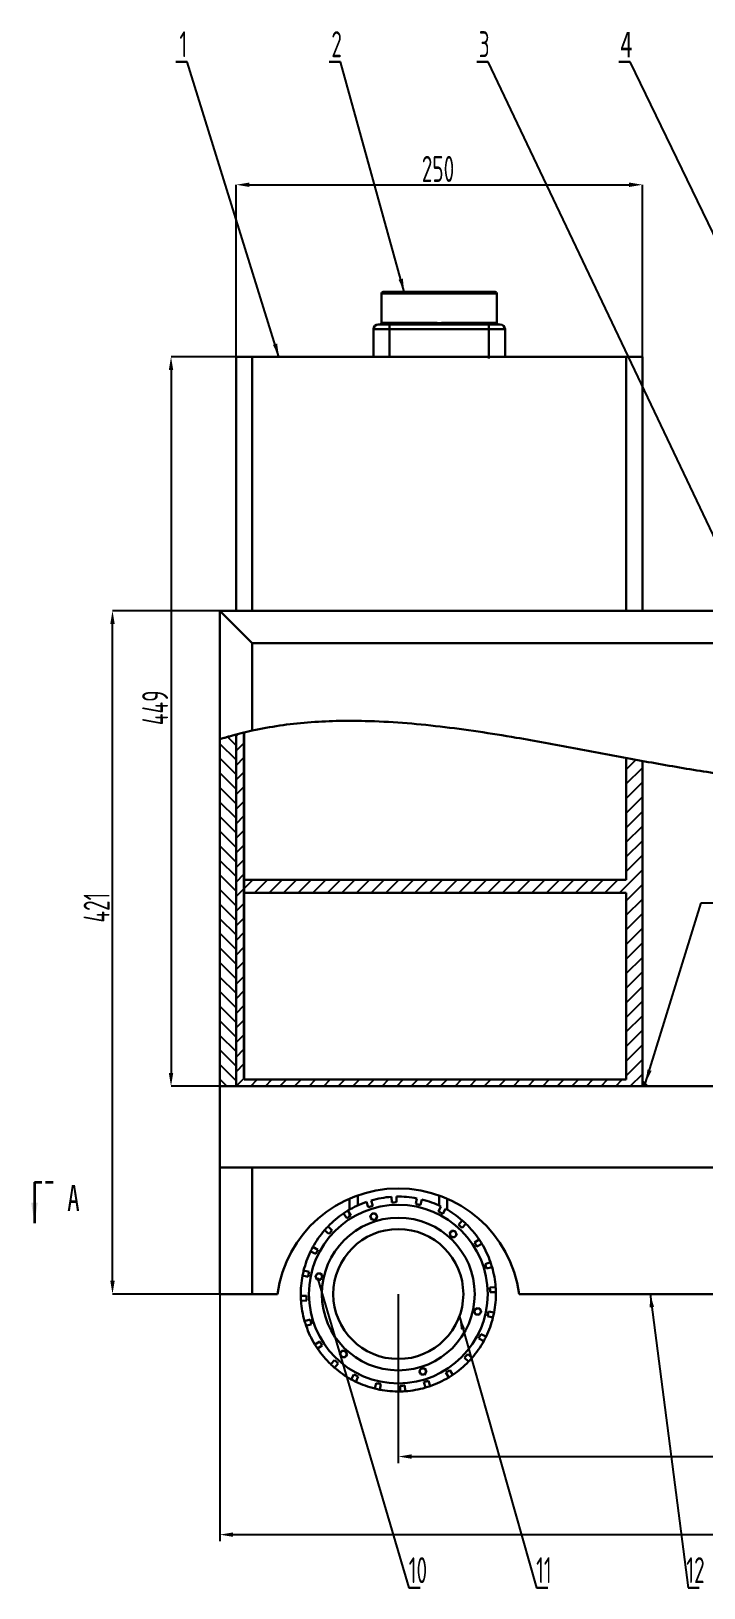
# Model space of a CAD drawing. Header units: millimetres. Extents: x 0 to 4412, y -498 to 1086.
# Drawn here: x 3533.9 to 3740.8, y 606.3 to 1085.6 of the extents above; entities that cross this region are included whole.
import ezdxf

# ---------------------------------------------------------------- set-up
doc = ezdxf.new("R2010")
doc.units = ezdxf.units.MM
doc.header["$LTSCALE"] = 1.8
doc.header["$PDSIZE"] = -1
doc.linetypes.add('CENTERX2', pattern=[20.32, 12.7, -2.54, 2.54, -2.54])
doc.linetypes.add('HIDDEN', pattern=[1.905, 1.27, -0.635])
doc.layers.add('10', color=7, linetype='Continuous')
doc.styles.add('SLDTEXTSTYLE3', font='TXT', dxfattribs={"width": 0.7})
doc.dimstyles.new('ISO-25', dxfattribs={"dimtxt": 2.5, "dimasz": 2.5, "dimexe": 1.25, "dimexo": 0.625, "dimtad": 1, "dimtxsty": 'Standard', "dimcen": 2.5, "dimadec": 0, "dimazin": 0, "dimtfac": 1, "dimtmove": 0, "dimatfit": 3, "dimfxl": 1, "dimarcsym": 0})
doc.dimstyles.new('SLDDIMSTYLE0', dxfattribs={"dimtxt": 3.5, "dimasz": 4.08, "dimexe": 0, "dimexo": 0.0625, "dimgap": 0.875, "dimtad": 2, "dimlfac": 2, "dimrnd": 1e-09, "dimzin": 12, "dimdsep": 46, "dimtxsty": 'SLDTEXTSTYLE3', "dimsah": 1, "dimcen": 0.09, "dimadec": 0, "dimazin": 3, "dimtfac": 1, "dimtofl": 0, "dimtmove": 0, "dimatfit": 3, "dimfxl": 1, "dimfrac": 2, "dimtolj": 1, "dimtzin": 12, "dimarcsym": 0})
doc.dimstyles.new('SLDDIMSTYLE1', dxfattribs={"dimtxt": 3.5, "dimasz": 4.08, "dimexe": 0, "dimexo": 0.0625, "dimgap": 0.875, "dimtad": 2, "dimlfac": 2, "dimrnd": 1e-09, "dimzin": 4, "dimdsep": 46, "dimtxsty": 'SLDTEXTSTYLE3', "dimsah": 1, "dimcen": 0.09, "dimadec": 0, "dimazin": 1, "dimtfac": 1, "dimtofl": 0, "dimtmove": 0, "dimatfit": 3, "dimfxl": 1, "dimfrac": 2, "dimtolj": 1, "dimtzin": 12, "dimarcsym": 0})
doc.dimstyles.new('SLDDIMSTYLE2', dxfattribs={"dimtxt": 0.18, "dimasz": 4.08, "dimexe": 0, "dimexo": 0.0625, "dimgap": 0, "dimtad": 0, "dimtih": 1, "dimtoh": 1, "dimdec": 0, "dimrnd": 1e-09, "dimzin": 0, "dimdsep": 46, "dimtxsty": 'Standard', "dimsah": 1, "dimcen": 0.09, "dimadec": 0, "dimazin": 0, "dimtfac": 4.08, "dimtdec": 0, "dimtofl": 0, "dimtmove": 0, "dimatfit": 3, "dimfxl": 1, "dimfrac": 2, "dimtolj": 1, "dimtzin": 0, "dimarcsym": 0})
doc.dimstyles.new('SLDDIMSTYLE3', dxfattribs={"dimtxt": 0.18, "dimasz": 1.016, "dimexe": 0, "dimexo": 0.0625, "dimgap": 0, "dimtad": 0, "dimtih": 1, "dimtoh": 1, "dimdec": 0, "dimrnd": 1e-09, "dimzin": 0, "dimdsep": 46, "dimtxsty": 'Standard', "dimblk1": 'DOT', "dimblk2": 'DOT', "dimsah": 1, "dimcen": 0.09, "dimadec": 0, "dimazin": 0, "dimtfac": 1.016, "dimtdec": 0, "dimtofl": 0, "dimtmove": 0, "dimatfit": 3, "dimldrblk": 'DOT', "dimfxl": 1, "dimfrac": 2, "dimtolj": 1, "dimtzin": 0, "dimarcsym": 0})

# ---------------------------------------------------------------- blocks, each defined once
blk = doc.blocks.new('*D63')
at = {"layer": '10', "color": 0, "lineweight": -2, "transparency": 16777216}
for p, q in [((3591.82, 907.15), (3558.89, 907.15)), ((3558.89, 700.88), (3558.89, 903.07)), ((3591.82, 696.8), (3558.89, 696.8))]:
    blk.add_line(p, q, dxfattribs=at)
at = {"layer": '10', "color": 0, "transparency": 16777216}
for points in [[(3558.21, 903.07), (3559.57, 903.07), (3558.89, 907.15)], [(3558.21, 700.88), (3559.57, 700.88), (3558.89, 696.8)]]:
    blk.add_solid(points, dxfattribs=at)
at = {"layer": 'Defpoints', "color": 0, "transparency": 16777216}
for p in [(3558.89, 907.15), (3591.89, 907.15), (3591.89, 696.8)]:
    blk.add_point(p, dxfattribs=at)
at = {"layer": '10', "color": 0, "lineweight": 25, "transparency": 16777216, "insert": (3550.01, 815.76), "char_height": 3.5, "width": 12.6028, "attachment_point": 2, "rotation": 90, "style": 'SLDTEXTSTYLE3'}
blk.add_mtext('\\A1;{\\Fgbenor|c134;\\H2.28571x;421}', dxfattribs=at)
blk = doc.blocks.new('*D64')
at = {"layer": '10', "color": 0, "lineweight": -2, "transparency": 16777216}
for p, q in [((3601.82, 985.3), (3576.89, 985.3)), ((3576.89, 981.22), (3576.89, 764.88)), ((3596.82, 760.8), (3576.89, 760.8))]:
    blk.add_line(p, q, dxfattribs=at)
at = {"layer": '10', "color": 0, "transparency": 16777216}
for points in [[(3576.21, 981.22), (3577.57, 981.22), (3576.89, 985.3)], [(3576.21, 764.88), (3577.57, 764.88), (3576.89, 760.8)]]:
    blk.add_solid(points, dxfattribs=at)
at = {"layer": 'Defpoints', "color": 0, "transparency": 16777216}
for p in [(3601.89, 985.3), (3576.89, 760.8), (3596.89, 760.8)]:
    blk.add_point(p, dxfattribs=at)
at = {"layer": '10', "color": 0, "lineweight": 25, "transparency": 16777216, "insert": (3568.01, 877.27), "char_height": 3.5, "width": 6.16, "attachment_point": 2, "rotation": 90, "style": 'SLDTEXTSTYLE3'}
blk.add_mtext('\\A1;{\\Fgbenor|c134;\\H2.28571x;449}', dxfattribs=at)
blk = doc.blocks.new('*D65')
at = {"layer": '10', "color": 0, "lineweight": -2, "transparency": 16777216}
for p, q in [((3596.89, 985.36), (3596.89, 1038.3)), ((3600.97, 1038.3), (3717.81, 1038.3)), ((3721.89, 985.36), (3721.89, 1038.3))]:
    blk.add_line(p, q, dxfattribs=at)
at = {"layer": '10', "color": 0, "transparency": 16777216}
for points in [[(3600.97, 1038.98), (3600.97, 1037.62), (3596.89, 1038.3)], [(3717.81, 1038.98), (3717.81, 1037.62), (3721.89, 1038.3)]]:
    blk.add_solid(points, dxfattribs=at)
at = {"layer": 'Defpoints', "color": 0, "transparency": 16777216}
for p in [(3721.89, 1038.3), (3596.89, 985.3), (3721.89, 985.3)]:
    blk.add_point(p, dxfattribs=at)
at = {"layer": '10', "color": 0, "lineweight": 25, "transparency": 16777216, "insert": (3659.02, 1047.17), "char_height": 3.5, "attachment_point": 2, "style": 'SLDTEXTSTYLE3'}
blk.add_mtext('\\A1;{\\Fgbenor|c134;\\H2.28571x;250}', dxfattribs=at)
blk = doc.blocks.new('SW_NOTE_0_1')
at = {"layer": '10', "color": 0}
for p, q in [((-3.46, 0), (0, 0)), ((0, 0), (-3.46, 0)), ((-3.46, 0), (0, 0)), ((0, 0), (-3.46, 0)), ((-3.46, 0), (0, 0)), ((0, 0), (-3.46, 0))]:
    blk.add_line(p, q, dxfattribs=at)
at = {"layer": '10', "color": 0, "insert": (-1.19, 9.45), "char_height": 8, "width": 0.4083, "attachment_point": 2, "style": 'SLDTEXTSTYLE3'}
blk.add_mtext('{\\Fgbenor|c134;2}', dxfattribs=at)
blk = doc.blocks.new('SW_NOTE_0_2')
at = {"layer": '10', "color": 0}
for p, q in [((-3.46, 0), (0, 0)), ((0, 0), (-3.46, 0)), ((-3.46, 0), (0, 0)), ((0, 0), (-3.46, 0)), ((-3.46, 0), (0, 0)), ((0, 0), (-3.46, 0))]:
    blk.add_line(p, q, dxfattribs=at)
at = {"layer": '10', "color": 0, "insert": (-1.19, 9.45), "char_height": 8, "attachment_point": 2, "style": 'SLDTEXTSTYLE3'}
blk.add_mtext('{\\Fgbenor|c134;1}', dxfattribs=at)
blk = doc.blocks.new('SW_NOTE_0_4')
at = {"layer": '10', "color": 0}
for p, q in [((-3.46, 0), (0, 0)), ((0, 0), (-3.46, 0)), ((-3.46, 0), (0, 0)), ((0, 0), (-3.46, 0)), ((-3.46, 0), (0, 0)), ((0, 0), (-3.46, 0))]:
    blk.add_line(p, q, dxfattribs=at)
at = {"layer": '10', "color": 0, "insert": (-1.19, 9.45), "char_height": 8, "attachment_point": 2, "style": 'SLDTEXTSTYLE3'}
blk.add_mtext('4', dxfattribs=at)
blk = doc.blocks.new('SW_NOTE_0_12')
at = {"layer": '10', "color": 0}
for p, q in [((0, 0), (3.46, 0)), ((3.46, 0), (0, 0)), ((0, 0), (3.46, 0)), ((3.46, 0), (0, 0)), ((0, 0), (3.46, 0)), ((3.46, 0), (0, 0))]:
    blk.add_line(p, q, dxfattribs=at)
at = {"layer": '10', "color": 0, "insert": (2.28, 9.45), "char_height": 8, "attachment_point": 2, "style": 'SLDTEXTSTYLE3'}
blk.add_mtext('{\\Fgbenor|c134;11}', dxfattribs=at)
blk = doc.blocks.new('SW_NOTE_0_13')
at = {"layer": '10', "color": 0}
for p, q in [((0, 0), (3.46, 0)), ((3.46, 0), (0, 0)), ((0, 0), (3.46, 0)), ((3.46, 0), (0, 0)), ((0, 0), (3.46, 0)), ((3.46, 0), (0, 0))]:
    blk.add_line(p, q, dxfattribs=at)
at = {"layer": '10', "color": 0, "insert": (2.28, 9.45), "char_height": 8, "attachment_point": 2, "style": 'SLDTEXTSTYLE3'}
blk.add_mtext('{\\Fgbenor|c134;12}', dxfattribs=at)
blk = doc.blocks.new('SW_NOTE_0_15')
at = {"layer": '10', "color": 0}
for p, q in [((-3.46, 0), (0, 0)), ((0, 0), (-3.46, 0)), ((-3.46, 0), (0, 0)), ((0, 0), (-3.46, 0)), ((-3.46, 0), (0, 0)), ((0, 0), (-3.46, 0))]:
    blk.add_line(p, q, dxfattribs=at)
at = {"layer": '10', "color": 0, "insert": (-1.19, 9.45), "char_height": 8, "attachment_point": 2, "style": 'SLDTEXTSTYLE3'}
blk.add_mtext('{\\Fgbenor|c0;3}', dxfattribs=at)
blk = doc.blocks.new('SW_NOTE_0_18')
at = {"layer": '10', "color": 0}
for p, q in [((0, 0), (3.46, 0)), ((3.46, 0), (0, 0)), ((0, 0), (3.46, 0)), ((3.46, 0), (0, 0)), ((0, 0), (3.46, 0)), ((3.46, 0), (0, 0))]:
    blk.add_line(p, q, dxfattribs=at)
at = {"layer": '10', "color": 0, "insert": (2.82, 9.45), "char_height": 8, "attachment_point": 2, "style": 'SLDTEXTSTYLE3'}
blk.add_mtext('{\\Fgbenor|c134;10}', dxfattribs=at)
blk = doc.blocks.new('_Dot')
at = {"color": 0, "linetype": 'ByBlock', "lineweight": -2}
blk.add_line((-0.5, 0), (-1, 0), dxfattribs=at)
at = {"color": 0, "linetype": 'ByBlock', "const_width": 0.5}
blk.add_lwpolyline([(-0.25, 0, 1), (0.25, 0, 1)], format="xyb", close=True, dxfattribs=at)
blk = doc.blocks.new('*D62')
at = {"color": 0, "lineweight": -2, "transparency": 16777216}
for p, q in [((3591.89, 696.8), (3591.89, 620.73)), ((4041.89, 696.8), (4041.89, 620.73)), ((3595.97, 622.73), (4037.81, 622.73))]:
    blk.add_line(p, q, dxfattribs=at)
at = {"color": 0, "transparency": 16777216}
for points in [[(3595.97, 623.41), (3595.97, 622.05), (3591.89, 622.73)], [(4037.81, 623.41), (4037.81, 622.05), (4041.89, 622.73)]]:
    blk.add_solid(points, dxfattribs=at)
at = {"layer": 'Defpoints', "color": 0, "transparency": 16777216}
for p in [(3591.89, 696.8), (4041.89, 696.8), (4041.89, 622.73)]:
    blk.add_point(p, dxfattribs=at)
at = {"color": 0, "transparency": 16777216, "insert": (3841.3, 628.26), "char_height": 3.5, "attachment_point": 5, "style": 'SLDTEXTSTYLE3'}
blk.add_mtext('{\\Fgbenor|c134;\\H2.28571x;900}', dxfattribs=at)
blk = doc.blocks.new('*D68')
at = {"color": 0, "lineweight": -2, "transparency": 16777216}
for p, q in [((3646.81, 696.8), (3646.81, 644.76)), ((3981.45, 697.3), (3981.45, 644.76)), ((3650.89, 646.76), (3977.37, 646.76))]:
    blk.add_line(p, q, dxfattribs=at)
at = {"color": 0, "transparency": 16777216}
for points in [[(3650.89, 647.44), (3650.89, 646.08), (3646.81, 646.76)], [(3977.37, 647.44), (3977.37, 646.08), (3981.45, 646.76)]]:
    blk.add_solid(points, dxfattribs=at)
at = {"layer": 'Defpoints', "color": 0, "transparency": 16777216}
for p in [(3646.81, 696.8), (3981.45, 697.3), (3981.45, 646.76)]:
    blk.add_point(p, dxfattribs=at)
at = {"color": 0, "transparency": 16777216, "insert": (3840.36, 652.28), "char_height": 3.5, "attachment_point": 5, "style": 'SLDTEXTSTYLE3'}
blk.add_mtext('{\\Fgbenor|c134;\\H2.28571x;669}', dxfattribs=at)

msp = doc.modelspace()

# ---------------------------------------------------------------- hatches: boundary and pattern name
at = {"layer": '10', "linetype": 'Continuous', "lineweight": 25}
h = msp.add_hatch(dxfattribs=at)
h.set_pattern_fill('ANSI31', color=256, angle=90, style=0)
h.set_pattern_definition([(135, (3469.7558, 278.91), (-2.245064, -2.245064), [])])
edge = h.paths.add_edge_path()
edge.add_line((3591.8856, 867.5652), (3591.8856, 760.7982))
edge.add_line((3591.8856, 760.7982), (3596.8856, 760.7982))
edge.add_line((3596.8856, 760.7982), (3596.8856, 869.0483))
edge.add_spline(control_points=[(3596.8856, 869.0483), (3595.205, 868.5955), (3593.538, 868.1018), (3591.8856, 867.5652)], knot_values=[0.97133566, 0.97133566, 0.97133566, 0.97133566, 0.97581117, 0.97581117, 0.97581117, 0.97581117], weights=[1, 1, 1, 1], degree=3, periodic=0)
h = msp.add_hatch(dxfattribs=at)
h.set_pattern_fill('ANSI31', color=256, style=0)
h.set_pattern_definition([(45, (3469.7558, 278.91), (-2.245064, 2.245064), [])])
edge = h.paths.add_edge_path()
edge.add_spline(control_points=[(3721.8856, 860.9067), (3720.2243, 861.2105), (3718.5574, 861.5193), (3716.8856, 861.8317)], knot_values=[0.86975621, 0.86975621, 0.86975621, 0.86975621, 0.87380669, 0.87380669, 0.87380669, 0.87380669], weights=[1, 1, 1, 1], degree=3, periodic=0)
edge.add_line((3716.8856, 861.8317), (3716.8856, 824.2982))
edge.add_line((3716.8856, 824.2982), (3599.3856, 824.2982))
edge.add_line((3599.3856, 824.2982), (3599.3856, 820.2982))
edge.add_line((3599.3856, 820.2982), (3716.8856, 820.2982))
edge.add_line((3716.8856, 820.2982), (3716.8856, 762.7982))
edge.add_line((3716.8856, 762.7982), (3599.3856, 762.7982))
edge.add_line((3599.3856, 762.7982), (3599.3856, 869.6894))
edge.add_spline(control_points=[(3599.3856, 869.6894), (3598.549, 869.4855), (3597.7156, 869.2719), (3596.8856, 869.0483)], knot_values=[0.96912531, 0.96912531, 0.96912531, 0.96912531, 0.97133566, 0.97133566, 0.97133566, 0.97133566], weights=[1, 1, 1, 1], degree=3, periodic=0)
edge.add_line((3596.8856, 869.0483), (3596.8856, 760.7982))
edge.add_line((3596.8856, 760.7982), (3721.8856, 760.7982))
edge.add_line((3721.8856, 760.7982), (3721.8856, 860.9067))

# ---------------------------------------------------------------- linework, layer by layer
at = {"color": 7, "linetype": 'Continuous', "lineweight": 30}
for p, q in [((3641.6356, 1004.7982), (3641.6356, 995.7982)), ((3659.3856, 1004.7982), (3641.6356, 1004.7982)), ((3642.1356, 1005.2982), (3659.3856, 1005.2982)), ((3659.3856, 1005.2982), (3676.6356, 1005.2982)), ((3677.1356, 1004.7982), (3659.3856, 1004.7982)), ((3677.1356, 995.7982), (3677.1356, 1004.7982)), ((3639.1356, 985.2982), (3639.1356, 993.7982)), ((3644.1356, 993.7982), (3639.1356, 993.7982)), ((3640.6356, 995.2982), (3644.1356, 995.2982)), ((3641.6356, 995.7982), (3655.2592, 995.7982)), ((3644.1356, 995.2982), (3644.1356, 993.7982)), ((3644.1356, 995.2982), (3655.143, 995.2982)), ((3644.1356, 993.7982), (3644.1356, 985.2982)), ((3674.6356, 993.7982), (3644.1356, 993.7982)), ((3663.512, 995.7982), (3677.1356, 995.7982)), ((3663.6283, 995.2982), (3674.6356, 995.2982)), ((3674.6356, 995.2982), (3674.6356, 993.7982)), ((3674.6356, 995.2982), (3678.1356, 995.2982)), ((3674.6356, 985.2982), (3674.6356, 993.7982)), ((3679.6356, 993.7982), (3674.6356, 993.7982)), ((3679.6356, 993.7982), (3679.6356, 985.2982)), ((3596.8856, 907.1482), (3596.8856, 985.2982)), ((3596.8856, 985.2982), (3601.8856, 985.2982)), ((3716.8856, 985.2982), (3601.8856, 985.2982)), ((3601.8856, 985.2982), (3601.8856, 907.1482)), ((3716.8856, 949.0838), (3716.8856, 985.2982)), ((3716.8856, 985.2982), (3721.8856, 985.2982)), ((3721.8856, 985.2982), (3721.8856, 948.704)), ((3716.8856, 949.0838), (3716.8856, 930.2098)), ((3721.8856, 930.2098), (3721.8856, 948.704)), ((3716.8856, 930.2098), (3716.8856, 920.3866)), ((3721.8856, 920.3866), (3721.8856, 930.2098)), ((3716.8856, 920.3866), (3716.8856, 910.1181)), ((3721.8856, 911.403), (3721.8856, 920.3866)), ((3721.8856, 911.403), (3721.8856, 907.1482)), ((3601.8856, 897.1482), (3591.8856, 907.1482)), ((3591.8856, 907.1482), (4011.8856, 907.1482)), ((3591.8856, 867.5652), (3591.8856, 907.1482)), ((3716.8856, 907.1482), (3716.8856, 910.1181)), ((3601.8856, 897.1482), (3601.8856, 870.2679)), ((4011.8856, 897.1482), (3601.8856, 897.1482)), ((3596.8856, 760.7982), (3596.8856, 869.0483)), ((3716.8856, 861.8317), (3716.8856, 824.2982)), ((3601.8856, 824.2982), (3716.8856, 824.2982)), ((3716.8856, 820.2982), (3601.8856, 820.2982)), ((3716.8856, 820.2982), (3716.8856, 762.7982)), ((3599.3856, 762.7982), (3716.8856, 762.7982)), ((3591.8856, 760.7982), (3591.8856, 742.2358)), ((3721.8856, 760.7982), (4041.8856, 760.7982)), ((3591.8856, 735.7982), (3591.8856, 742.2358)), ((3601.8856, 735.7982), (3591.8856, 735.7982)), ((3591.8856, 696.7982), (3591.8856, 735.7982)), ((3591.8856, 735.7982), (3601.8856, 735.7982)), ((4031.8856, 735.7982), (3601.8856, 735.7982)), ((3601.8856, 735.7982), (3601.8856, 696.7982)), ((3601.8856, 735.7982), (4031.8856, 735.7982)), ((3631.8084, 722.7789), (3631.8084, 726.1665)), ((3634.398, 724.1108), (3634.398, 727.1843)), ((3637.5665, 723.4937), (3636.994, 725.1474)), ((3638.4911, 725.6222), (3638.9763, 723.9408)), ((3644.7907, 724.976), (3644.6657, 726.7216)), ((3646.2347, 726.7927), (3646.2682, 725.043)), ((3652.1524, 724.5381), (3652.4835, 726.2565)), ((3654.0174, 725.9191), (3653.5969, 724.2204)), ((3659.15, 722.2097), (3659.9145, 723.7839)), ((3659.398, 724.0287), (3659.398, 727.1225)), ((3661.8084, 722.7789), (3661.8084, 726.1685)), ((3630.9721, 720.1921), (3629.9911, 721.6413)), ((3631.3143, 722.4874), (3632.2181, 720.9888)), ((3631.8084, 720.7369), (3631.8084, 721.6682)), ((3638.4676, 721.1747), (3638.1522, 720.7224)), ((3638.1522, 720.7224), (3638.3862, 720.2232)), ((3638.3862, 720.2232), (3638.6202, 719.7239)), ((3638.7829, 721.627), (3638.4676, 721.1747)), ((3639.719, 719.63), (3640.0343, 720.0823)), ((3640.1157, 721.0338), (3639.8816, 721.5331)), ((3640.0343, 720.0823), (3640.3497, 720.5346)), ((3640.3497, 720.5346), (3640.1157, 721.0338)), ((3659.398, 722.0878), (3659.398, 722.7204)), ((3661.3088, 723.061), (3660.463, 721.529)), ((3665.3064, 718.1496), (3666.4523, 719.4723)), ((3625.4569, 715.2962), (3624.1343, 716.4421)), ((3625.1934, 717.6019), (3626.4543, 716.3883)), ((3662.884, 715.8045), (3662.5686, 715.3522)), ((3663.1993, 716.2568), (3662.884, 715.8045)), ((3663.0366, 714.3537), (3663.586, 714.3067)), ((3663.7487, 716.2098), (3663.1993, 716.2568)), ((3663.586, 714.3067), (3664.1354, 714.2598)), ((3664.298, 716.1628), (3663.7487, 716.2098)), ((3664.1354, 714.2598), (3664.4507, 714.7121)), ((3664.4507, 714.7121), (3664.7661, 715.1643)), ((3667.6121, 718.4131), (3666.3985, 717.1522)), ((3621.3968, 709.1397), (3619.8226, 709.9043)), ((3620.5455, 711.2986), (3622.0775, 710.4528)), ((3670.2023, 712.6344), (3671.6515, 713.6154)), ((3672.4976, 712.2922), (3670.999, 711.3884)), ((3673.5039, 706.04), (3675.1576, 706.6125)), ((3675.6324, 705.1154), (3673.951, 704.6302)), ((3619.0684, 702.1422), (3617.35, 702.4733)), ((3617.6874, 704.0072), (3619.3861, 703.5867)), ((3621.2932, 702.2623), (3621.5273, 701.7631)), ((3621.5273, 701.7631), (3621.7613, 701.2638)), ((3621.7613, 701.2638), (3622.3106, 701.2169)), ((3622.4733, 703.1199), (3621.924, 703.1669)), ((3622.3106, 701.2169), (3622.86, 701.1699)), ((3623.0227, 703.073), (3622.4733, 703.1199)), ((3623.2567, 702.5737), (3623.0227, 703.073)), ((3623.4907, 702.0745), (3623.2567, 702.5737)), ((3601.8856, 696.7982), (3591.8856, 696.7982)), ((3601.8856, 696.7982), (3609.6454, 696.7982)), ((3616.8139, 696.2245), (3618.5635, 696.258)), ((3674.9862, 698.8158), (3676.7318, 698.9408)), ((3676.8029, 697.3718), (3675.0532, 697.3383)), ((3683.9758, 696.7982), (3944.2904, 696.7982)), ((3618.6305, 694.7805), (3616.885, 694.6555)), ((3670.126, 691.5219), (3670.36, 691.0226)), ((3670.36, 691.0226), (3670.5941, 690.5234)), ((3670.5941, 690.5234), (3671.1434, 690.4764)), ((3671.3061, 692.3795), (3670.7568, 692.4264)), ((3671.1434, 690.4764), (3671.6928, 690.4294)), ((3671.8555, 692.3325), (3671.3061, 692.3795)), ((3672.0895, 691.8332), (3671.8555, 692.3325)), ((3672.3235, 691.334), (3672.0895, 691.8332)), ((3674.5483, 691.4541), (3676.2667, 691.1231)), ((3617.9844, 688.4809), (3619.6658, 688.9661)), ((3620.1129, 687.5563), (3618.4592, 686.9838)), ((3675.9293, 689.5891), (3674.2306, 690.0096)), ((3621.1192, 681.3041), (3622.6177, 682.2079)), ((3623.4145, 680.9619), (3621.9653, 679.9809)), ((3673.0712, 682.2977), (3671.5392, 683.1436)), ((3672.2199, 684.4566), (3673.7941, 683.6921)), ((3626.0047, 675.1832), (3627.2182, 676.4441)), ((3629.166, 678.8843), (3628.8507, 678.432)), ((3629.4814, 679.3366), (3629.166, 678.8843)), ((3629.3187, 677.4335), (3629.8681, 677.3865)), ((3630.0308, 679.2896), (3629.4814, 679.3366)), ((3629.8681, 677.3865), (3630.4174, 677.3396)), ((3630.5801, 679.2426), (3630.0308, 679.2896)), ((3630.4174, 677.3396), (3630.7328, 677.7919)), ((3630.7328, 677.7919), (3631.0481, 678.2441)), ((3668.4233, 675.9945), (3667.1624, 677.208)), ((3668.1598, 678.3001), (3669.4825, 677.1542)), ((3628.3103, 675.4467), (3627.1644, 674.1241)), ((3632.3079, 670.5353), (3633.1538, 672.0673)), ((3634.4668, 671.3866), (3633.7023, 669.8124)), ((3653.5824, 673.514), (3653.2671, 673.0618)), ((3653.2671, 673.0618), (3653.5011, 672.5625)), ((3653.5011, 672.5625), (3653.7351, 672.0633)), ((3653.8978, 673.9663), (3653.5824, 673.514)), ((3654.8338, 671.9693), (3655.1492, 672.4216)), ((3655.2305, 673.3731), (3654.9965, 673.8724)), ((3655.1492, 672.4216), (3655.4645, 672.8739)), ((3655.4645, 672.8739), (3655.2305, 673.3731)), ((3662.3024, 671.109), (3661.3986, 672.6075)), ((3662.6446, 673.4043), (3663.6257, 671.9551)), ((3639.5993, 667.6772), (3640.0198, 669.3759)), ((3641.4643, 669.0582), (3641.1333, 667.3398)), ((3647.382, 666.8037), (3647.3486, 668.5533)), ((3648.826, 668.6203), (3648.951, 666.8748)), ((3655.1256, 667.9742), (3654.6404, 669.6556)), ((3656.0502, 670.1027), (3656.6228, 668.449))]:
    msp.add_line(p, q, dxfattribs=at)
at = {"color": 7, "linetype": 'Continuous', "lineweight": 25}
for p, q in [((3591.8856, 867.5652), (3591.8856, 760.7982)), ((3721.8856, 760.7982), (3721.8856, 860.9067))]:
    msp.add_line(p, q, dxfattribs=at)
at = {"lineweight": 30}
for p, q in [((3591.8856, 867.5652), (3591.8856, 760.7982)), ((3721.8856, 860.9067), (3721.8856, 760.7982)), ((3601.8856, 824.2982), (3599.3856, 824.2982)), ((3601.8856, 820.2982), (3599.3856, 820.2982)), ((3591.8856, 760.7982), (3721.8856, 760.7982)), ((3721.8856, 761.7982), (3722.8856, 760.7982))]:
    msp.add_line(p, q, dxfattribs=at)
at = {"color": 7, "linetype": 'Continuous', "lineweight": 35}
for p, q in [((3599.3856, 762.7982), (3599.3856, 869.6894)), ((3534.8856, 731.2683), (3534.8856, 718.5683))]:
    msp.add_line(p, q, dxfattribs=at)
for p, q in [((3739.9692, 817.2697), (3752.1021, 817.2697)), ((3721.8856, 760.7982), (3721.8856, 762.7982)), ((3721.8856, 761.7982), (3721.8856, 762.7982)), ((3721.8856, 760.7982), (3723.8856, 760.7982))]:
    msp.add_line(p, q)
at = {"color": 7, "linetype": 'HIDDEN', "lineweight": 35}
msp.add_line((3534.8856, 731.2683), (3541.2356, 731.2683), dxfattribs=at)
at = {"color": 7, "linetype": 'Continuous', "lineweight": 30}
for radius in [27.5, 23.5, 20]:
    msp.add_circle((3646.8084, 696.7982), radius, dxfattribs=at)
for centre, radius, start, end in [((3642.1356, 1004.7982), 0.5, 90, 180), ((3676.6356, 1004.7982), 0.5, 360, 90), ((3640.6356, 993.7982), 1.5, 90, 180), ((3641.1356, 995.7982), 0.5, 270, 360), ((3654.6343, 995.6799), 0.636, 323.110063, 10.715357), ((3664.1369, 995.6799), 0.636, 169.284643, 216.889937), ((3677.6356, 995.7982), 0.5, 180, 270), ((3678.1356, 993.7982), 1.5, 360, 90), ((3646.8106, 691.7982), 37.5, 7.662256, 172.337744), ((3646.8084, 696.7982), 30, 109.095641, 121.095641), ((3646.8084, 696.7982), 28.25, 106.095641, 109.095641), ((3646.8084, 696.7982), 30, 94.095641, 106.095641), ((3646.8084, 696.7982), 28.25, 91.095641, 94.095641), ((3646.8084, 696.7982), 30, 79.095641, 91.095641), ((3646.8084, 696.7982), 28.25, 76.095641, 79.095641), ((3646.8084, 696.7982), 30, 64.095641, 76.095641), ((3646.8084, 696.7982), 30, 124.095641, 136.095641), ((3646.8084, 696.7982), 30, 121.095641, 124.095641), ((3646.8084, 696.7982), 28.25, 121.095641, 124.095641), ((3639.2509, 720.6285), 0.955, 145.113664, 205.113664), ((3639.2509, 720.6285), 0.955, 205.113664, 265.113664), ((3639.2509, 720.6285), 0.955, 85.113664, 145.113664), ((3639.2509, 720.6285), 0.955, 265.113664, 325.113664), ((3639.2509, 720.6285), 0.955, 25.113664, 85.113664), ((3639.2509, 720.6285), 0.955, 325.113664, 25.113664), ((3646.8084, 696.7982), 28.25, 61.095641, 64.095641), ((3646.8084, 696.7982), 30, 49.095641, 61.095641), ((3646.8084, 696.7982), 30, 46.095641, 49.095641), ((3646.8084, 696.7982), 30, 139.095641, 151.095641), ((3646.8084, 696.7982), 30, 136.095641, 139.095641), ((3646.8084, 696.7982), 28.25, 136.095641, 139.095641), ((3663.6673, 715.2583), 0.955, 145.113664, 205.113664), ((3663.6673, 715.2583), 0.955, 205.113664, 265.113664), ((3663.6673, 715.2583), 0.955, 85.113664, 145.113664), ((3663.6673, 715.2583), 0.955, 265.113664, 325.113664), ((3663.6673, 715.2583), 0.955, 25.113664, 85.113664), ((3663.6673, 715.2583), 0.955, 325.113664, 25.113664), ((3646.8084, 696.7982), 28.25, 46.095641, 49.095641), ((3646.8084, 696.7982), 30, 34.095641, 46.095641), ((3646.8084, 696.7982), 30, 154.095641, 166.095641), ((3646.8084, 696.7982), 30, 151.095641, 154.095641), ((3646.8084, 696.7982), 28.25, 151.095641, 154.095641), ((3646.8084, 696.7982), 28.25, 31.095641, 34.095641), ((3646.8084, 696.7982), 30, 31.095641, 34.095641), ((3646.8084, 696.7982), 30, 19.095641, 31.095641), ((3646.8084, 696.7982), 28.25, 16.095641, 19.095641), ((3646.8084, 696.7982), 30, 16.095641, 19.095641), ((3646.8084, 696.7982), 30, 4.095641, 16.095641), ((3646.8084, 696.7982), 30, 169.095641, 181.095641), ((3646.8084, 696.7982), 30, 166.095641, 169.095641), ((3646.8084, 696.7982), 28.25, 166.095641, 169.095641), ((3622.392, 702.1684), 0.955, 145.113664, 205.113664), ((3622.392, 702.1684), 0.955, 205.113664, 265.113664), ((3622.392, 702.1684), 0.955, 85.113664, 145.113664), ((3622.392, 702.1684), 0.955, 265.113664, 325.113664), ((3622.392, 702.1684), 0.955, 25.113664, 85.113664), ((3622.392, 702.1684), 0.955, 325.113664, 25.113664), ((3646.8084, 696.7982), 30, 181.095641, 184.095641), ((3646.8084, 696.7982), 28.25, 181.095641, 184.095641), ((3646.8084, 696.7982), 28.25, 1.095641, 4.095641), ((3646.8084, 696.7982), 30, 349.095641, 1.095641), ((3646.8084, 696.7982), 30, 1.095641, 4.095641), ((3646.8084, 696.7982), 30, 184.095641, 196.095641), ((3671.2248, 691.4279), 0.955, 145.113664, 205.113664), ((3671.2248, 691.4279), 0.955, 205.113664, 265.113664), ((3671.2248, 691.4279), 0.955, 85.113664, 145.113664), ((3671.2248, 691.4279), 0.955, 265.113664, 325.113664), ((3671.2248, 691.4279), 0.955, 25.113664, 85.113664), ((3671.2248, 691.4279), 0.955, 325.113664, 25.113664), ((3646.8084, 696.7982), 28.25, 346.095641, 349.095641), ((3646.8084, 696.7982), 30, 346.095641, 349.095641), ((3646.8084, 696.7982), 30, 196.095641, 199.095641), ((3646.8084, 696.7982), 30, 199.095641, 211.095641), ((3646.8084, 696.7982), 28.25, 196.095641, 199.095641), ((3646.8084, 696.7982), 30, 334.095641, 346.095641), ((3646.8084, 696.7982), 30, 211.095641, 214.095641), ((3646.8084, 696.7982), 28.25, 211.095641, 214.095641), ((3646.8084, 696.7982), 30, 319.095641, 331.095641), ((3646.8084, 696.7982), 28.25, 331.095641, 334.095641), ((3646.8084, 696.7982), 30, 331.095641, 334.095641), ((3646.8084, 696.7982), 30, 214.095641, 226.095641), ((3646.8084, 696.7982), 28.25, 226.095641, 229.095641), ((3629.9494, 678.3381), 0.955, 145.113664, 205.113664), ((3629.9494, 678.3381), 0.955, 205.113664, 265.113664), ((3629.9494, 678.3381), 0.955, 85.113664, 145.113664), ((3629.9494, 678.3381), 0.955, 265.113664, 325.113664), ((3629.9494, 678.3381), 0.955, 25.113664, 85.113664), ((3629.9494, 678.3381), 0.955, 325.113664, 25.113664), ((3646.8084, 696.7982), 30, 304.095641, 316.095641), ((3646.8084, 696.7982), 28.25, 316.095641, 319.095641), ((3646.8084, 696.7982), 30, 316.095641, 319.095641), ((3646.8084, 696.7982), 30, 226.095641, 229.095641), ((3646.8084, 696.7982), 30, 229.095641, 241.095641), ((3646.8084, 696.7982), 28.25, 241.095641, 244.095641), ((3654.3658, 672.9678), 0.955, 145.113664, 205.113664), ((3654.3658, 672.9678), 0.955, 205.113664, 265.113664), ((3654.3658, 672.9678), 0.955, 85.113664, 145.113664), ((3654.3658, 672.9678), 0.955, 265.113664, 325.113664), ((3654.3658, 672.9678), 0.955, 25.113664, 85.113664), ((3654.3658, 672.9678), 0.955, 325.113664, 25.113664), ((3646.8084, 696.7982), 30, 289.095641, 301.095641), ((3646.8084, 696.7982), 28.25, 301.095641, 304.095641), ((3646.8084, 696.7982), 30, 301.095641, 304.095641), ((3646.8084, 696.7982), 30, 241.095641, 244.095641), ((3646.8084, 696.7982), 30, 244.095641, 256.095641), ((3646.8084, 696.7982), 30, 256.095641, 259.095641), ((3646.8084, 696.7982), 28.25, 256.095641, 259.095641), ((3646.8084, 696.7982), 30, 259.095641, 271.095641), ((3646.8084, 696.7982), 28.25, 271.095641, 274.095641), ((3646.8084, 696.7982), 30, 271.095641, 274.095641), ((3646.8084, 696.7982), 30, 274.095641, 286.095641), ((3646.8084, 696.7982), 28.25, 286.095641, 289.095641), ((3646.8084, 696.7982), 30, 286.095641, 289.095641)]:
    msp.add_arc(centre, radius, start, end, dxfattribs=at)
for points, knots in [([(3663.6283, 995.2982), (3662.8874, 995.2889), (3661.3991, 995.2701), (3659.2248, 995.2396), (3657.1305, 995.2756), (3655.807, 995.2906), (3655.143, 995.2982)], [0, 0, 0, 0, 0.26342498, 0.52917957, 0.76377182, 1, 1, 1, 1]), ([(3655.2592, 995.7982), (3655.896, 995.7883), (3657.1773, 995.7685), (3659.2136, 995.72), (3661.3449, 995.7606), (3662.7859, 995.7856), (3663.512, 995.7982)], [0, 0, 0, 0, 0.23403841, 0.47095337, 0.73341885, 1, 1, 1, 1]), ([(4031.8856, 868.496), (4030.1738, 868.8356), (4026.697, 869.5253), (4020.8894, 870.1165), (4014.436, 870.3692), (4007.335, 870.2006), (4000.0356, 869.6725), (3992.5783, 868.8413), (3985.0054, 867.7691), (3975.8885, 866.2749), (3965.3101, 864.3383), (3953.373, 862.0725), (3940.3359, 859.7475), (3926.312, 857.4744), (3911.3415, 855.3413), (3896.7313, 853.5673), (3881.5524, 852.0619), (3865.7745, 850.8992), (3849.3592, 850.1649), (3833.1432, 849.922), (3817.0422, 850.1655), (3800.9717, 850.8902), (3784.8475, 852.0911), (3768.5849, 853.7623), (3752.0997, 855.9002), (3735.3074, 858.4918), (3718.1765, 861.5511), (3700.7473, 864.9047), (3685.109, 867.7844), (3671.3956, 869.9989), (3659.723, 871.5693), (3648.126, 872.7115), (3637.4513, 873.2711), (3627.7245, 873.2908), (3618.9548, 872.8399), (3610.3256, 871.9248), (3604.6885, 870.8181), (3601.8856, 870.2679)], [0, 0, 0, 0, 0.01207436, 0.02452264, 0.04035741, 0.05675401, 0.07366056, 0.09100105, 0.10868194, 0.1265972, 0.15494543, 0.18311924, 0.21070013, 0.2466081, 0.28145299, 0.31536439, 0.3484736, 0.3870273, 0.42485882, 0.46219635, 0.49926881, 0.5363048, 0.57353144, 0.61117334, 0.64945174, 0.68858385, 0.72877304, 0.76989819, 0.81144145, 0.83883377, 0.86604343, 0.89295339, 0.91947373, 0.94000271, 0.96025179, 0.98023697, 1, 1, 1, 1]), ([(3601.8856, 870.2679), (3601.3162, 870.1403), (3600.1608, 869.8814), (3598.4918, 869.4717), (3596.9091, 869.0587), (3595.4858, 868.664), (3594.2366, 868.2994), (3593.231, 867.9931), (3592.4844, 867.7583), (3591.9846, 867.5974), (3591.9193, 867.5762), (3591.8856, 867.5652)], [0, 0, 0, 0, 0.1095815, 0.22235462, 0.33192934, 0.4446785, 0.55415135, 0.66697981, 0.77323655, 0.88286179, 1, 1, 1, 1]), ([(3638.6202, 719.7239), (3638.6661, 719.72), (3638.8476, 719.7045), (3639.0319, 719.6887), (3639.1696, 719.677)], [0, 0, 0, 0, 0.2530667, 1, 1, 1, 1]), ([(3639.3323, 721.58), (3639.1946, 721.5918), (3639.0103, 721.6076), (3638.8288, 721.6231), (3638.7829, 721.627)], [0, 0, 0, 0, 0.7469333, 1, 1, 1, 1]), ([(3639.1696, 719.677), (3639.3488, 719.6617), (3639.533, 719.6459), (3639.7141, 719.6304), (3639.719, 719.63)], [0, 0, 0, 0, 0.97300478, 1, 1, 1, 1]), ([(3639.8816, 721.5331), (3639.8768, 721.5335), (3639.6957, 721.549), (3639.5115, 721.5647), (3639.3323, 721.58)], [0, 0, 0, 0, 0.02699522, 1, 1, 1, 1]), ([(3662.5686, 715.3522), (3662.5882, 715.3105), (3662.6655, 715.1456), (3662.744, 714.9781), (3662.8026, 714.8529)], [0, 0, 0, 0, 0.2530667, 1, 1, 1, 1]), ([(3662.8026, 714.8529), (3662.879, 714.6901), (3662.9574, 714.5227), (3663.0345, 714.3581), (3663.0366, 714.3537)], [0, 0, 0, 0, 0.97300478, 1, 1, 1, 1]), ([(3664.5321, 715.6636), (3664.4734, 715.7887), (3664.3949, 715.9562), (3664.3176, 716.1211), (3664.298, 716.1628)], [0, 0, 0, 0, 0.7469333, 1, 1, 1, 1]), ([(3664.7661, 715.1643), (3664.764, 715.1688), (3664.6869, 715.3333), (3664.6084, 715.5007), (3664.5321, 715.6636)], [0, 0, 0, 0, 0.02699522, 1, 1, 1, 1]), ([(3621.6086, 702.7146), (3621.5296, 702.6013), (3621.4238, 702.4495), (3621.3196, 702.3001), (3621.2932, 702.2623)], [0, 0, 0, 0, 0.7469333, 1, 1, 1, 1]), ([(3621.924, 703.1669), (3621.9211, 703.1629), (3621.8172, 703.0138), (3621.7115, 702.8622), (3621.6086, 702.7146)], [0, 0, 0, 0, 0.02699522, 1, 1, 1, 1]), ([(3622.86, 701.1699), (3622.8864, 701.2077), (3622.9905, 701.3571), (3623.0963, 701.5089), (3623.1753, 701.6222)], [0, 0, 0, 0, 0.2530667, 1, 1, 1, 1]), ([(3623.1753, 701.6222), (3623.2782, 701.7697), (3623.384, 701.9214), (3623.4879, 702.0705), (3623.4907, 702.0745)], [0, 0, 0, 0, 0.97300478, 1, 1, 1, 1]), ([(3670.4414, 691.9741), (3670.3385, 691.8266), (3670.2328, 691.6749), (3670.1288, 691.5259), (3670.126, 691.5219)], [0, 0, 0, 0, 0.973004784, 1, 1, 1, 1]), ([(3670.7568, 692.4264), (3670.7304, 692.3886), (3670.6262, 692.2392), (3670.5204, 692.0875), (3670.4414, 691.9741)], [0, 0, 0, 0, 0.2530667, 1, 1, 1, 1]), ([(3671.6928, 690.4294), (3671.6956, 690.4335), (3671.7995, 690.5825), (3671.9053, 690.7342), (3672.0081, 690.8817)], [0, 0, 0, 0, 0.02699522, 1, 1, 1, 1]), ([(3672.0081, 690.8817), (3672.0872, 690.9951), (3672.193, 691.1468), (3672.2971, 691.2962), (3672.3235, 691.334)], [0, 0, 0, 0, 0.7469333, 1, 1, 1, 1]), ([(3628.8507, 678.432), (3628.8528, 678.4276), (3628.9299, 678.263), (3629.0083, 678.0956), (3629.0847, 677.9327)], [0, 0, 0, 0, 0.02699522, 1, 1, 1, 1]), ([(3629.0847, 677.9327), (3629.1433, 677.8076), (3629.2218, 677.6401), (3629.2991, 677.4752), (3629.3187, 677.4335)], [0, 0, 0, 0, 0.7469333, 1, 1, 1, 1]), ([(3630.8141, 678.7434), (3630.7378, 678.9063), (3630.6593, 679.0736), (3630.5822, 679.2382), (3630.5801, 679.2426)], [0, 0, 0, 0, 0.97300478, 1, 1, 1, 1]), ([(3631.0481, 678.2441), (3631.0286, 678.2859), (3630.9513, 678.4508), (3630.8728, 678.6183), (3630.8141, 678.7434)], [0, 0, 0, 0, 0.2530667, 1, 1, 1, 1]), ([(3653.7351, 672.0633), (3653.74, 672.0628), (3653.921, 672.0474), (3654.1052, 672.0316), (3654.2845, 672.0163)], [0, 0, 0, 0, 0.02699522, 1, 1, 1, 1]), ([(3654.4472, 673.9194), (3654.2679, 673.9347), (3654.0837, 673.9504), (3653.9027, 673.9659), (3653.8978, 673.9663)], [0, 0, 0, 0, 0.97300478, 1, 1, 1, 1]), ([(3654.2845, 672.0163), (3654.4221, 672.0045), (3654.6064, 671.9888), (3654.7879, 671.9733), (3654.8338, 671.9693)], [0, 0, 0, 0, 0.7469333, 1, 1, 1, 1]), ([(3654.9965, 673.8724), (3654.9506, 673.8763), (3654.7691, 673.8918), (3654.5848, 673.9076), (3654.4472, 673.9194)], [0, 0, 0, 0, 0.2530667, 1, 1, 1, 1])]:
    msp.add_open_spline(points, degree=3, knots=knots, dxfattribs=at)
at = {"color": 7, "linetype": 'Continuous', "lineweight": 18}
msp.add_solid([(3721.8856, 760.7982), (3723.8856, 760.7982), (3721.8856, 762.7982)], dxfattribs=at)
at = {"color": 7, "linetype": 'Continuous', "lineweight": 35}
msp.add_solid([(3534.8856, 718.5683), (3535.9016, 724.9183), (3533.8696, 724.9183)], dxfattribs=at)
at = {"layer": '10', "linetype": 'CENTERX2', "lineweight": 30}
msp.add_line((3674.6356, 984.7982), (3674.6356, 985.2982), dxfattribs=at)
msp.add_line((3674.6356, 984.7982), (3674.6356, 985.2982), dxfattribs=at)

# ---------------------------------------------------------------- block references
at = {"layer": '10', "lineweight": 30}
for name, p in [('SW_NOTE_0_2', (3581.8662, 1076.1092)), ('SW_NOTE_0_1', (3629.0227, 1076.1092)), ('SW_NOTE_0_15', (3674.4098, 1076.1092)), ('SW_NOTE_0_4', (3718.1495, 1076.1092))]:
    msp.add_blockref(name, p, dxfattribs=at)
at = {"layer": '10'}
for name, p in [('SW_NOTE_0_18', (3650.0276, 606.3399)), ('SW_NOTE_0_12', (3689.3192, 606.3399)), ('SW_NOTE_0_13', (3735.9419, 606.3399))]:
    msp.add_blockref(name, p, dxfattribs=at)

# ---------------------------------------------------------------- texts
at = {"color": 7, "linetype": 'Continuous', "insert": (3544.9689, 730.4023), "char_height": 8, "attachment_point": 1, "style": 'SLDTEXTSTYLE3'}
msp.add_mtext('A', dxfattribs=at)

# ---------------------------------------------------------------- dimensions: what is measured, and where the dimension line sits
for base, p1, p2, text, picture, middle in [((4041.8856, 622.731), (3591.8856, 696.7982), (4041.8856, 696.7982), '{\\Fgbenor|c134;\\H2.28571x;900}', '*D62', (3841.2981, 622.731)), ((3981.4513, 646.7609), (3646.8084, 696.7982), (3981.4513, 697.2982), '{\\Fgbenor|c134;\\H2.28571x;669}', '*D68', (3840.357, 646.7609))]:
    dim = msp.add_linear_dim(base=base, p1=p1, p2=p2, text=text, dimstyle='ISO-25', override={"dimtxt": 3.5, "dimasz": 4.08, "dimexe": 2, "dimexo": 0, "dimgap": 1.524, "dimtih": 1, "dimtoh": 1, "dimlfac": 2, "dimzin": 0, "dimtxsty": 'SLDTEXTSTYLE3', "dimadec": 2, "dimtzin": 0})
    dim.commit()
    dim.dimension.update_dxf_attribs({"geometry": picture, "text_midpoint": middle, "dimtype": 160})
at = {"layer": '10', "lineweight": 25}
dim = msp.add_linear_dim(base=(3721.8856, 1038.2982), p1=(3596.8856, 985.2982), p2=(3721.8856, 985.2982), text='{\\Fgbenor|c134;\\H2.28571x;<>}', dimstyle='SLDDIMSTYLE0', dxfattribs=at)
dim.commit()
dim.dimension.update_dxf_attribs({"geometry": '*D65', "text_midpoint": (3659.0216, 1038.2982), "dimtype": 160})
dim = msp.add_linear_dim(base=(3576.8856, 760.7982), p1=(3601.8856, 985.2982), p2=(3596.8856, 760.7982), angle=90, text='{\\Fgbenor|c134;\\H2.28571x;<>}', dimstyle='SLDDIMSTYLE0', override={"dimtxsty": 'SLDTEXTSTYLE3'}, dxfattribs=at)
dim.commit()
dim.dimension.update_dxf_attribs({"geometry": '*D64', "text_midpoint": (3576.8856, 877.2732), "dimtype": 160})
dim = msp.add_linear_dim(base=(3558.8856, 907.1482), p1=(3591.8856, 696.7982), p2=(3591.8856, 907.1482), angle=90, text='{\\Fgbenor|c134;\\H2.28571x;421}', dimstyle='SLDDIMSTYLE1', dxfattribs=at)
dim.commit()
dim.dimension.update_dxf_attribs({"geometry": '*D63', "text_midpoint": (3558.8856, 815.7621), "dimtype": 160})

# ---------------------------------------------------------------- leaders
for points in [[(3610.1036, 985.2982), (3581.8662, 1076.1092)], [(3648.6384, 1005.2982), (3629.0227, 1076.1092)], [(3754.7318, 907.1482), (3674.4098, 1076.1092)], [(3771.8856, 964.8846), (3718.1495, 1076.1092)], [(3722.8856, 761.7982), (3739.9692, 817.2697)]]:
    msp.add_leader(points, dimstyle='SLDDIMSTYLE2', dxfattribs=at)
at = {"layer": '10'}
for points, dimstyle in [([(3622.0961, 701.3686), (3650.0276, 606.3399)], 'SLDDIMSTYLE3'), ([(3724.2836, 696.7982), (3735.9419, 606.3399)], 'SLDDIMSTYLE2'), ([(3665.5899, 689.9241), (3689.3192, 606.3399)], 'SLDDIMSTYLE2')]:
    msp.add_leader(points, dimstyle=dimstyle, dxfattribs=at)

doc.saveas('drawing.dxf')
